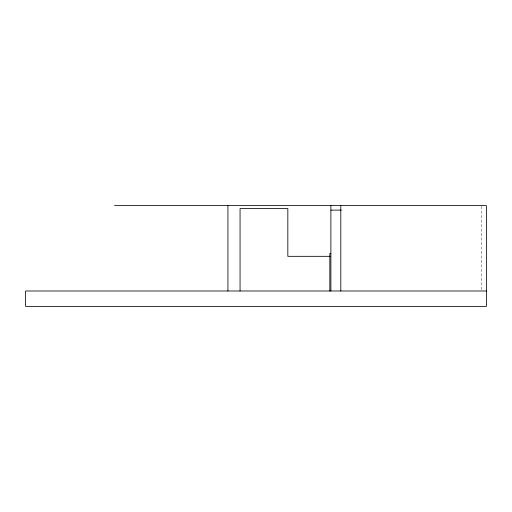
<?xml version="1.0" encoding="UTF-8"?>
<svg xmlns="http://www.w3.org/2000/svg" width="512" height="512" viewBox="0 0 512 512"><rect width="100%" height="100%" fill="white"/><g stroke="black" fill="none" stroke-linecap="round" stroke-linejoin="round"><path stroke-width="0.38" stroke-dasharray="2.56 1.92" d="M481.293 206.413L481.293 290.176"/><path stroke-width="0.77" d="M114.547 205.613L486.4 205.613L486.4 306.387L25.6 306.387L25.6 290.995L486.4 290.995M330.886 210.118L341.28 210.118M330.886 253.523L329.83 253.523L329.83 290.995M330.093 256.326L287.834 256.326L287.834 208.582L240.058 208.582L240.058 290.995M340.806 205.613L340.806 290.995M330.886 205.613L330.886 290.995M227.93 205.613L227.93 290.995"/></g></svg>
